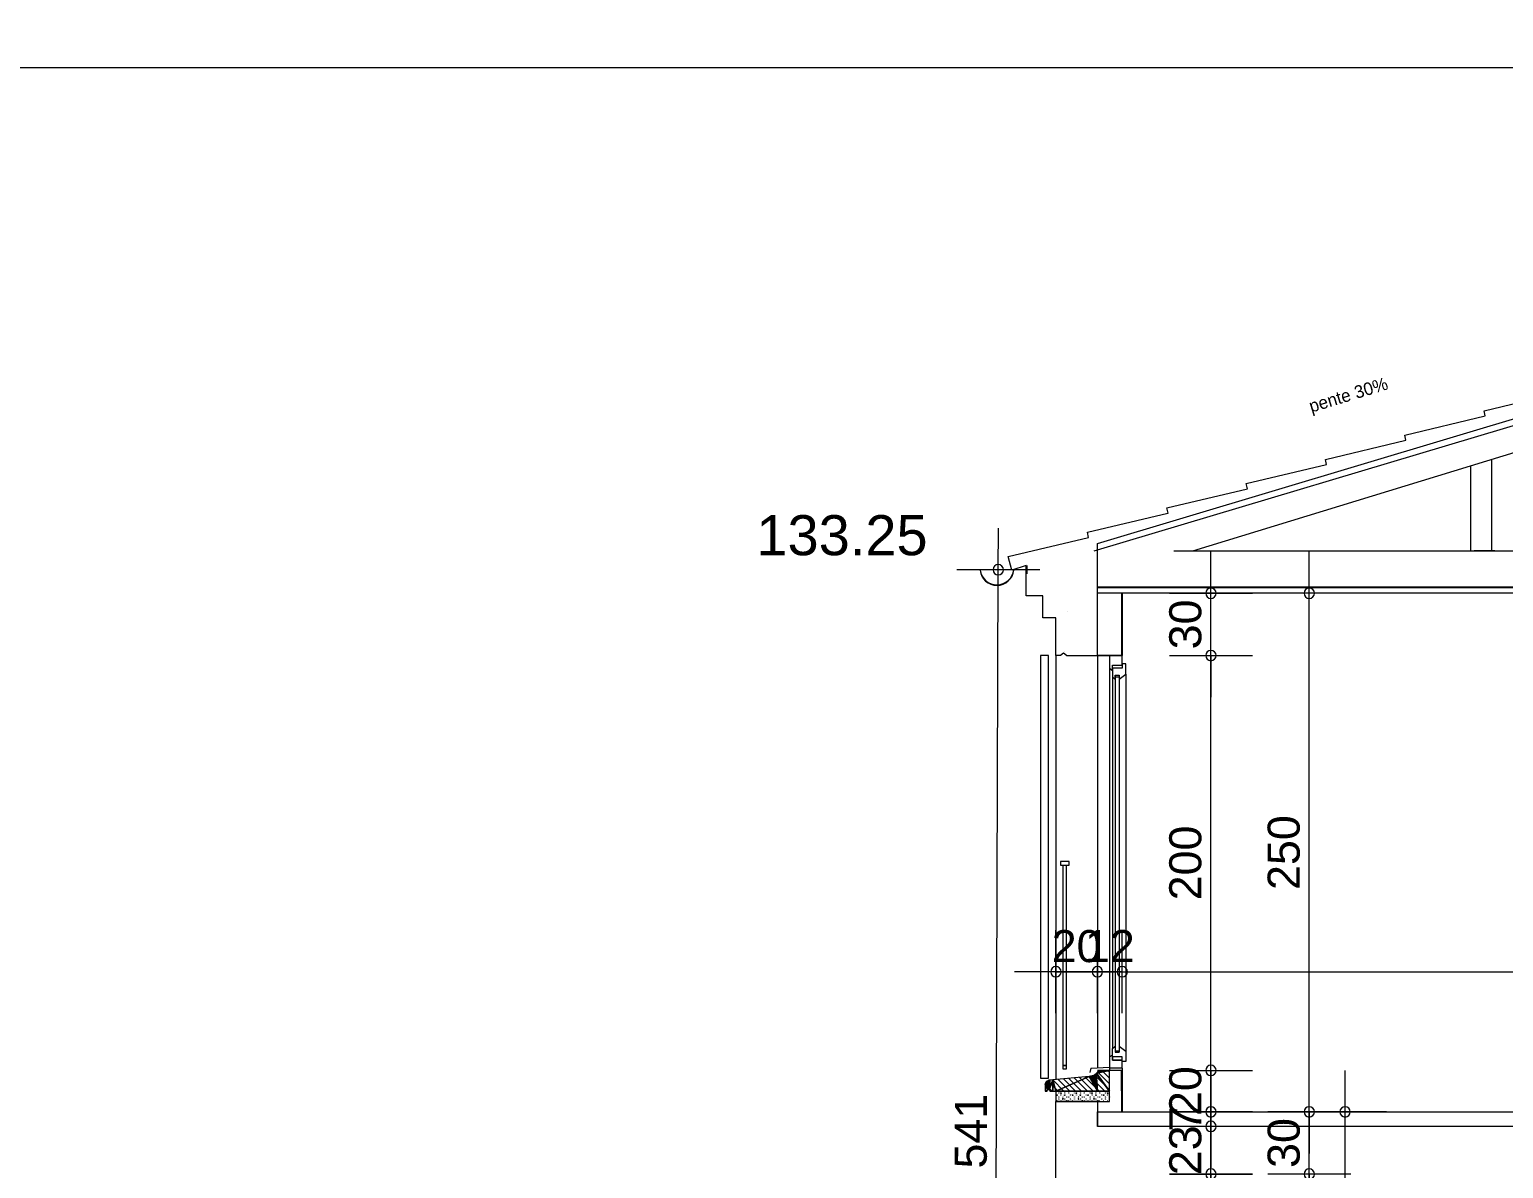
# Model space of a CAD drawing. Header units: metres. Extents: x 1.8 to 61.8, y -52.8 to -10.8.
# Drawn here: x 27.2 to 34.31, y -33.99 to -28.49 of the extents above; entities that cross this region are included whole.
import ezdxf
from ezdxf.enums import TextEntityAlignment as Align

# ---------------------------------------------------------------- set-up
doc = ezdxf.new("R2010")
doc.units = ezdxf.units.M
doc.header["$MEASUREMENT"] = 0
for name, color, linetype in [('Calque commun', 7, 'Continuous'), ('Calque4', 7, 'Continuous'), ('Cotations', 7, 'Continuous'), ('Textes', 7, 'Continuous')]:
    doc.layers.add(name, color=color, linetype=linetype)
doc.styles.add('Arial13', font='arial.ttf', dxfattribs={"height": 0.193282})
doc.styles.add('Arial9', font='arial.ttf', dxfattribs={"height": 0.154626})
doc.styles.add('Century Gothic14', font='GOTHIC.TTF', dxfattribs={"height": 0.061285})

# ---------------------------------------------------------------- blocks, each defined once
blk = doc.blocks.new('new185')
at = {"layer": 'Cotations', "color": 14, "linetype": 'Continuous', "lineweight": 9}
blk.add_arc((0, 0), 0.5, 0, 359.9994, dxfattribs=at)
blk = doc.blocks.new('new186')
at = {"layer": 'Cotations', "color": 14, "linetype": 'Continuous', "lineweight": 9}
blk.add_arc((0, 0), 0.5, 0, 359.9994, dxfattribs=at)
blk = doc.blocks.new('DimLine57541')
at = {"layer": 'Cotations', "color": 14, "linetype": 'Continuous', "lineweight": 9}
for p, q in [((32.8973, -33.7121), (32.8973, -33.5121)), ((33.0973, -33.7121), (32.6973, -33.7121)), ((32.8973, -33.7821), (32.8973, -33.7121)), ((33.0973, -33.7821), (32.6973, -33.7821)), ((32.8973, -33.7821), (32.8973, -33.9821))]:
    blk.add_line(p, q, dxfattribs=at)
at = {"layer": 'Cotations', "color": 14, "linetype": 'Continuous', "lineweight": 9, "xscale": 0.05000000074505806, "yscale": 0.05000000074505806, "zscale": 0.05000000074505806}
for name, p, rotation in [('new186', (32.8973, -33.7121), -90.00000000000001), ('new185', (32.8973, -33.7821), 90)]:
    blk.add_blockref(name, p, dxfattribs=dict(at, rotation=rotation))
at = {"layer": 'Cotations', "color": 7, "linetype": 'Continuous', "lineweight": 9, "style": 'Arial9'}
blk.add_text('7', height=0.1546, rotation=90, dxfattribs=at).set_placement((32.8973, -33.7471), align=Align.BOTTOM_CENTER)
blk = doc.blocks.new('new187')
at = {"layer": 'Cotations', "color": 14, "linetype": 'Continuous', "lineweight": 9}
blk.add_arc((0, 0), 0.5, 0, 359.9994, dxfattribs=at)
blk = doc.blocks.new('new188')
at = {"layer": 'Cotations', "color": 14, "linetype": 'Continuous', "lineweight": 9}
blk.add_arc((0, 0), 0.5, 0, 359.9994, dxfattribs=at)
blk = doc.blocks.new('DimLine57547')
at = {"layer": 'Cotations', "color": 14, "linetype": 'Continuous', "lineweight": 9}
for p, q in [((32.8973, -33.7821), (32.8973, -33.5821)), ((33.0973, -33.7821), (32.6973, -33.7821)), ((32.8973, -34.0121), (32.8973, -33.7821)), ((33.0973, -34.0121), (32.6973, -34.0121)), ((32.8973, -34.0121), (32.8973, -34.2121))]:
    blk.add_line(p, q, dxfattribs=at)
at = {"layer": 'Cotations', "color": 14, "linetype": 'Continuous', "lineweight": 9, "xscale": 0.05000000074505806, "yscale": 0.05000000074505806, "zscale": 0.05000000074505806}
for name, p, rotation in [('new188', (32.8973, -33.7821), -90.00000000000001), ('new187', (32.8973, -34.0121), 90)]:
    blk.add_blockref(name, p, dxfattribs=dict(at, rotation=rotation))
at = {"layer": 'Cotations', "color": 7, "linetype": 'Continuous', "lineweight": 9, "style": 'Arial9'}
blk.add_text('23', height=0.15463, rotation=90, dxfattribs=at).set_placement((32.8973, -33.8971), align=Align.BOTTOM_CENTER)
blk = doc.blocks.new('new191')
at = {"layer": 'Cotations', "color": 14, "linetype": 'Continuous', "lineweight": 9}
blk.add_arc((0, 0), 0.5, 0, 359.9994, dxfattribs=at)
blk = doc.blocks.new('new192')
at = {"layer": 'Cotations', "color": 14, "linetype": 'Continuous', "lineweight": 9}
blk.add_arc((0, 0), 0.5, 0, 359.9994, dxfattribs=at)
blk = doc.blocks.new('DimLine57559')
at = {"layer": 'Cotations', "color": 14, "linetype": 'Continuous', "lineweight": 9}
for p, q in [((33.3717, -31.2121), (33.3717, -31.0121)), ((33.5718, -31.2121), (33.1717, -31.2121)), ((33.3717, -33.7121), (33.3717, -31.2121)), ((33.5718, -33.7121), (33.1717, -33.7121)), ((33.3717, -33.7121), (33.3717, -33.9121))]:
    blk.add_line(p, q, dxfattribs=at)
at = {"layer": 'Cotations', "color": 14, "linetype": 'Continuous', "lineweight": 9, "xscale": 0.05000000074505806, "yscale": 0.05000000074505806, "zscale": 0.05000000074505806}
for name, p, rotation in [('new192', (33.3717, -31.2121), -90.00000000000001), ('new191', (33.3717, -33.7121), 90)]:
    blk.add_blockref(name, p, dxfattribs=dict(at, rotation=rotation))
at = {"layer": 'Cotations', "color": 7, "linetype": 'Continuous', "lineweight": 9, "style": 'Arial9'}
blk.add_text('250', height=0.15463, rotation=90, dxfattribs=at).set_placement((33.3717, -32.4621), align=Align.BOTTOM_CENTER)
blk = doc.blocks.new('new193')
at = {"layer": 'Cotations', "color": 14, "linetype": 'Continuous', "lineweight": 9}
blk.add_arc((0, 0), 0.5, 0, 359.9994, dxfattribs=at)
blk = doc.blocks.new('new194')
at = {"layer": 'Cotations', "color": 14, "linetype": 'Continuous', "lineweight": 9}
blk.add_arc((0, 0), 0.5, 0, 359.9994, dxfattribs=at)
blk = doc.blocks.new('DimLine57565')
at = {"layer": 'Cotations', "color": 14, "linetype": 'Continuous', "lineweight": 9}
for p, q in [((33.3717, -33.7121), (33.3717, -33.5121)), ((33.5718, -33.7121), (33.1717, -33.7121)), ((33.3717, -34.0121), (33.3717, -33.7121)), ((33.5718, -34.0121), (33.1717, -34.0121)), ((33.3717, -34.0121), (33.3717, -34.2121))]:
    blk.add_line(p, q, dxfattribs=at)
at = {"layer": 'Cotations', "color": 14, "linetype": 'Continuous', "lineweight": 9, "xscale": 0.05000000074505806, "yscale": 0.05000000074505806, "zscale": 0.05000000074505806}
for name, p, rotation in [('new194', (33.3717, -33.7121), -90.00000000000001), ('new193', (33.3717, -34.0121), 90)]:
    blk.add_blockref(name, p, dxfattribs=dict(at, rotation=rotation))
at = {"layer": 'Cotations', "color": 7, "linetype": 'Continuous', "lineweight": 9, "style": 'Arial9'}
blk.add_text('30', height=0.15463, rotation=90, dxfattribs=at).set_placement((33.3717, -33.8621), align=Align.BOTTOM_CENTER)
blk = doc.blocks.new('new195')
at = {"layer": 'Cotations', "color": 14, "linetype": 'Continuous', "lineweight": 9}
blk.add_arc((0, 0), 0.5, 0, 359.9994, dxfattribs=at)
blk = doc.blocks.new('new196')
at = {"layer": 'Cotations', "color": 14, "linetype": 'Continuous', "lineweight": 9}
blk.add_arc((0, 0), 0.5, 0, 359.9994, dxfattribs=at)
blk = doc.blocks.new('DimLine57571')
at = {"layer": 'Cotations', "color": 14, "linetype": 'Continuous', "lineweight": 9}
for p, q in [((33.3717, -34.0121), (33.3717, -33.8121)), ((33.5718, -34.0121), (33.1717, -34.0121)), ((33.3717, -36.5121), (33.3717, -34.0121)), ((33.5718, -36.5121), (33.1717, -36.5121)), ((33.3717, -36.5121), (33.3717, -36.7121))]:
    blk.add_line(p, q, dxfattribs=at)
at = {"layer": 'Cotations', "color": 14, "linetype": 'Continuous', "lineweight": 9, "xscale": 0.05000000074505806, "yscale": 0.05000000074505806, "zscale": 0.05000000074505806}
for name, p, rotation in [('new196', (33.3717, -34.0121), -90.00000000000001), ('new195', (33.3717, -36.5121), 90)]:
    blk.add_blockref(name, p, dxfattribs=dict(at, rotation=rotation))
at = {"layer": 'Cotations', "color": 7, "linetype": 'Continuous', "lineweight": 9, "style": 'Arial9'}
blk.add_text('250', height=0.15463, rotation=90, dxfattribs=at).set_placement((33.3717, -35.2621), align=Align.BOTTOM_CENTER)
blk = doc.blocks.new('new203')
at = {"layer": 'Cotations', "color": 14, "linetype": 'Continuous', "lineweight": 9}
blk.add_arc((0, 0), 0.5, 0, 359.9994, dxfattribs=at)
blk = doc.blocks.new('new204')
at = {"layer": 'Cotations', "color": 14, "linetype": 'Continuous', "lineweight": 9}
blk.add_arc((0, 0), 0.5, 0, 359.9994, dxfattribs=at)
blk = doc.blocks.new('DimLine57665')
at = {"layer": 'Cotations', "color": 14, "linetype": 'Continuous', "lineweight": 9}
for p, q in [((32.8973, -33.5121), (32.8973, -33.3121)), ((32.6973, -33.5121), (33.0973, -33.5121)), ((32.8973, -33.7121), (32.8973, -33.5121)), ((32.6973, -33.7121), (33.0973, -33.7121)), ((32.8973, -33.7121), (32.8973, -33.9121))]:
    blk.add_line(p, q, dxfattribs=at)
at = {"layer": 'Cotations', "color": 14, "linetype": 'Continuous', "lineweight": 9, "xscale": 0.05000000074505806, "yscale": 0.05000000074505806, "zscale": 0.05000000074505806}
for name, p, rotation in [('new204', (32.8973, -33.5121), -90.00000000000001), ('new203', (32.8973, -33.7121), 90)]:
    blk.add_blockref(name, p, dxfattribs=dict(at, rotation=rotation))
at = {"layer": 'Cotations', "color": 7, "linetype": 'Continuous', "lineweight": 9, "style": 'Arial9'}
blk.add_text('20', height=0.15463, rotation=90, dxfattribs=at).set_placement((32.8973, -33.6121), align=Align.BOTTOM_CENTER)
blk = doc.blocks.new('new205')
at = {"layer": 'Cotations', "color": 14, "linetype": 'Continuous', "lineweight": 9}
blk.add_arc((0, 0), 0.5, 0, 359.9994, dxfattribs=at)
blk = doc.blocks.new('new206')
at = {"layer": 'Cotations', "color": 14, "linetype": 'Continuous', "lineweight": 9}
blk.add_arc((0, 0), 0.5, 0, 359.9994, dxfattribs=at)
blk = doc.blocks.new('DimLine57671')
at = {"layer": 'Cotations', "color": 14, "linetype": 'Continuous', "lineweight": 9}
for p, q in [((32.8973, -31.5121), (32.8973, -31.3121)), ((32.6973, -31.5121), (33.0973, -31.5121)), ((32.8973, -33.5121), (32.8973, -31.5121)), ((32.6973, -33.5121), (33.0973, -33.5121)), ((32.8973, -33.5121), (32.8973, -33.7121))]:
    blk.add_line(p, q, dxfattribs=at)
at = {"layer": 'Cotations', "color": 14, "linetype": 'Continuous', "lineweight": 9, "xscale": 0.05000000074505806, "yscale": 0.05000000074505806, "zscale": 0.05000000074505806}
for name, p, rotation in [('new206', (32.8973, -31.5121), -90.00000000000001), ('new205', (32.8973, -33.5121), 90)]:
    blk.add_blockref(name, p, dxfattribs=dict(at, rotation=rotation))
at = {"layer": 'Cotations', "color": 7, "linetype": 'Continuous', "lineweight": 9, "style": 'Arial9'}
blk.add_text('200', height=0.15463, rotation=90, dxfattribs=at).set_placement((32.8973, -32.5121), align=Align.BOTTOM_CENTER)
blk = doc.blocks.new('new207')
at = {"layer": 'Cotations', "color": 14, "linetype": 'Continuous', "lineweight": 9}
blk.add_arc((0, 0), 0.5, 0, 359.9994, dxfattribs=at)
blk = doc.blocks.new('new208')
at = {"layer": 'Cotations', "color": 14, "linetype": 'Continuous', "lineweight": 9}
blk.add_arc((0, 0), 0.5, 0, 359.9994, dxfattribs=at)
blk = doc.blocks.new('DimLine57677')
at = {"layer": 'Cotations', "color": 14, "linetype": 'Continuous', "lineweight": 9}
for p, q in [((32.8973, -31.2121), (32.8973, -31.0121)), ((32.6973, -31.2121), (33.0973, -31.2121)), ((32.8973, -31.5121), (32.8973, -31.2121)), ((32.6973, -31.5121), (33.0973, -31.5121)), ((32.8973, -31.5121), (32.8973, -31.7121))]:
    blk.add_line(p, q, dxfattribs=at)
at = {"layer": 'Cotations', "color": 14, "linetype": 'Continuous', "lineweight": 9, "xscale": 0.05000000074505806, "yscale": 0.05000000074505806, "zscale": 0.05000000074505806}
for name, p, rotation in [('new208', (32.8973, -31.2121), -90.00000000000001), ('new207', (32.8973, -31.5121), 90)]:
    blk.add_blockref(name, p, dxfattribs=dict(at, rotation=rotation))
at = {"layer": 'Cotations', "color": 7, "linetype": 'Continuous', "lineweight": 9, "style": 'Arial9'}
blk.add_text('30', height=0.15463, rotation=90, dxfattribs=at).set_placement((32.8973, -31.3621), align=Align.BOTTOM_CENTER)
blk = doc.blocks.new('new209')
at = {"layer": 'Cotations', "color": 14, "linetype": 'Continuous', "lineweight": 9}
blk.add_arc((0, 0), 0.5, 0, 359.9994, dxfattribs=at)
blk = doc.blocks.new('new210')
at = {"layer": 'Cotations', "color": 14, "linetype": 'Continuous', "lineweight": 9}
blk.add_arc((0, 0), 0.5, 0, 359.9994, dxfattribs=at)
blk = doc.blocks.new('DimLine57688')
at = {"layer": 'Cotations', "color": 14, "linetype": 'Continuous', "lineweight": 9}
for p, q in [((32.8973, -34.0121), (32.8973, -33.8121)), ((32.6973, -34.0121), (33.0973, -34.0121)), ((32.8973, -34.3121), (32.8973, -34.0121)), ((32.6973, -34.3121), (33.0973, -34.3121)), ((32.8973, -34.3121), (32.8973, -34.5121))]:
    blk.add_line(p, q, dxfattribs=at)
at = {"layer": 'Cotations', "color": 14, "linetype": 'Continuous', "lineweight": 9, "xscale": 0.05000000074505806, "yscale": 0.05000000074505806, "zscale": 0.05000000074505806}
for name, p, rotation in [('new210', (32.8973, -34.0121), -90.00000000000001), ('new209', (32.8973, -34.3121), 90)]:
    blk.add_blockref(name, p, dxfattribs=dict(at, rotation=rotation))
at = {"layer": 'Cotations', "color": 7, "linetype": 'Continuous', "lineweight": 9, "style": 'Arial9'}
blk.add_text('30', height=0.15463, rotation=90, dxfattribs=at).set_placement((32.8973, -34.1621), align=Align.BOTTOM_CENTER)
blk = doc.blocks.new('new227')
at = {"layer": 'Cotations', "color": 14, "linetype": 'Continuous', "lineweight": 9}
blk.add_arc((0, 0), 0.5, 0, 359.9994, dxfattribs=at)
blk = doc.blocks.new('new228')
at = {"layer": 'Cotations', "color": 14, "linetype": 'Continuous', "lineweight": 9}
blk.add_arc((0, 0), 0.5, 0, 359.9994, dxfattribs=at)
blk = doc.blocks.new('DimLine57781')
at = {"layer": 'Cotations', "color": 14, "linetype": 'Continuous', "lineweight": 9}
for p, q in [((33.5442, -33.7121), (33.5442, -33.5121)), ((33.7442, -33.7121), (33.3442, -33.7121)), ((33.5442, -36.5121), (33.5442, -33.7121)), ((33.7442, -36.5121), (33.3442, -36.5121)), ((33.5442, -36.5121), (33.5442, -36.7121))]:
    blk.add_line(p, q, dxfattribs=at)
at = {"layer": 'Cotations', "color": 14, "linetype": 'Continuous', "lineweight": 9, "xscale": 0.05000000074505806, "yscale": 0.05000000074505806, "zscale": 0.05000000074505806}
for name, p, rotation in [('new228', (33.5442, -33.7121), -90.00000000000001), ('new227', (33.5442, -36.5121), 90)]:
    blk.add_blockref(name, p, dxfattribs=dict(at, rotation=rotation))
at = {"layer": 'Cotations', "color": 7, "linetype": 'Continuous', "lineweight": 9, "style": 'Arial9'}
blk.add_text('280', height=0.15463, rotation=90, dxfattribs=at).set_placement((33.5441, -35.1121), align=Align.BOTTOM_CENTER)
blk = doc.blocks.new('new235')
at = {"layer": 'Cotations', "color": 14, "linetype": 'Continuous', "lineweight": 9}
blk.add_arc((0, 0), 0.5, 0, 359.9994, dxfattribs=at)
blk = doc.blocks.new('new236')
at = {"layer": 'Cotations', "color": 14, "linetype": 'Continuous', "lineweight": 9}
blk.add_arc((0, 0), 0.5, 0, 359.9994, dxfattribs=at)
blk = doc.blocks.new('DimLine57805')
at = {"layer": 'Cotations', "color": 14, "linetype": 'Continuous', "lineweight": 9}
for p, q in [((32.3497, -33.2366), (32.3497, -32.8366)), ((32.4697, -33.2366), (32.4697, -32.8366)), ((32.3497, -33.0366), (32.1497, -33.0366)), ((32.3497, -33.0366), (32.4697, -33.0366)), ((32.4697, -33.0366), (32.6698, -33.0366))]:
    blk.add_line(p, q, dxfattribs=at)
at = {"layer": 'Cotations', "color": 14, "linetype": 'Continuous', "lineweight": 9, "xscale": 0.05000000074505806, "yscale": 0.05000000074505806, "zscale": 0.05000000074505806}
blk.add_blockref('new235', (32.3498, -33.0366), dxfattribs=at)
at = {"layer": 'Cotations', "color": 14, "linetype": 'Continuous', "lineweight": 9, "xscale": 0.05000000074505806, "yscale": 0.05000000074505806, "zscale": 0.05000000074505806, "rotation": 180}
blk.add_blockref('new236', (32.4697, -33.0366), dxfattribs=at)
at = {"layer": 'Cotations', "color": 7, "linetype": 'Continuous', "lineweight": 9, "style": 'Arial9'}
blk.add_text('12', height=0.15463, dxfattribs=at).set_placement((32.4097, -33.0366), align=Align.BOTTOM_CENTER)
blk = doc.blocks.new('new237')
at = {"layer": 'Cotations', "color": 14, "linetype": 'Continuous', "lineweight": 9}
blk.add_arc((0, 0), 0.5, 0, 359.9994, dxfattribs=at)
blk = doc.blocks.new('new238')
at = {"layer": 'Cotations', "color": 14, "linetype": 'Continuous', "lineweight": 9}
blk.add_arc((0, 0), 0.5, 0, 359.9994, dxfattribs=at)
blk = doc.blocks.new('DimLine57811')
at = {"layer": 'Cotations', "color": 14, "linetype": 'Continuous', "lineweight": 9}
for p, q in [((32.1497, -33.2366), (32.1497, -32.8366)), ((32.3497, -33.2366), (32.3497, -32.8366)), ((32.1497, -33.0366), (31.9497, -33.0366)), ((32.1497, -33.0366), (32.3497, -33.0366)), ((32.3497, -33.0366), (32.5497, -33.0366))]:
    blk.add_line(p, q, dxfattribs=at)
at = {"layer": 'Cotations', "color": 14, "linetype": 'Continuous', "lineweight": 9, "xscale": 0.05000000074505806, "yscale": 0.05000000074505806, "zscale": 0.05000000074505806}
blk.add_blockref('new237', (32.1498, -33.0366), dxfattribs=at)
at = {"layer": 'Cotations', "color": 14, "linetype": 'Continuous', "lineweight": 9, "xscale": 0.05000000074505806, "yscale": 0.05000000074505806, "zscale": 0.05000000074505806, "rotation": 180}
blk.add_blockref('new238', (32.3498, -33.0366), dxfattribs=at)
at = {"layer": 'Cotations', "color": 7, "linetype": 'Continuous', "lineweight": 9, "style": 'Arial9'}
blk.add_text('20', height=0.15463, dxfattribs=at).set_placement((32.2497, -33.0366), align=Align.BOTTOM_CENTER)
blk = doc.blocks.new('new239')
at = {"layer": 'Cotations', "color": 14, "linetype": 'Continuous', "lineweight": 9}
blk.add_arc((0, 0), 0.5, 0, 359.9994, dxfattribs=at)
blk = doc.blocks.new('DimLine57818')
at = {"layer": 'Cotations', "color": 14, "linetype": 'Continuous', "lineweight": 9}
for p, q in [((32.4697, -33.2366), (32.4697, -32.8366)), ((32.4697, -33.0366), (32.2697, -33.0366)), ((32.4697, -33.0366), (40.8314, -33.0366))]:
    blk.add_line(p, q, dxfattribs=at)
at = {"layer": 'Cotations', "color": 14, "linetype": 'Continuous', "lineweight": 9, "xscale": 0.05000000074505806, "yscale": 0.05000000074505806, "zscale": 0.05000000074505806}
blk.add_blockref('new239', (32.4697, -33.0366), dxfattribs=at)
blk = doc.blocks.new('new241')
at = {"layer": 'Cotations', "color": 14, "linetype": 'Continuous', "lineweight": 9}
blk.add_arc((0, 0), 0.5, 0, 359.9994, dxfattribs=at)
blk = doc.blocks.new('new242')
at = {"layer": 'Cotations', "color": 14, "linetype": 'Continuous', "lineweight": 9}
blk.add_arc((0, 0), 0.5, 0, 359.9994, dxfattribs=at)
blk = doc.blocks.new('DimLine57830')
at = {"layer": 'Cotations', "color": 14, "linetype": 'Continuous', "lineweight": 9}
for p, q in [((31.8719, -31.0983), (31.8725, -30.8983)), ((32.0719, -31.0983), (31.6719, -31.0983)), ((31.8545, -36.5121), (31.8719, -31.0983)), ((32.0545, -36.5121), (31.6545, -36.5121)), ((31.8545, -36.5121), (31.8538, -36.7121))]:
    blk.add_line(p, q, dxfattribs=at)
at = {"layer": 'Cotations', "color": 14, "linetype": 'Continuous', "lineweight": 9, "zscale": 0.05000000074505806}
for name, p, xscale, yscale, rotation in [('new242', (31.8719, -31.0983), 0.04999999923195605, 0.04999999923195605, -90.18450929440242), ('new241', (31.8545, -36.5121), 0.04999999921049399, 0.04999999921049399, 89.81549834283018)]:
    blk.add_blockref(name, p, dxfattribs=dict(at, xscale=xscale, yscale=yscale, rotation=rotation))
at = {"layer": 'Cotations', "color": 7, "linetype": 'Continuous', "lineweight": 9, "style": 'Arial9'}
blk.add_text('541', height=0.15463, rotation=89.81558, dxfattribs=at).set_placement((31.8631, -33.8052), align=Align.BOTTOM_CENTER)
blk = doc.blocks.new('hatch')
at = {"layer": 'Calque commun', "color": 7, "linetype": 'Continuous', "lineweight": 9}
for p, q in [((32.3016, -33.6121), (32.2376, -33.5482)), ((32.3298, -33.6121), (32.2633, -33.5456)), ((32.3581, -33.6121), (32.289, -33.543)), ((32.3864, -33.6121), (32.3151, -33.5408)), ((32.4083, -33.6057), (32.3362, -33.5336)), ((32.4083, -33.5774), (32.3503, -33.5194)), ((32.4083, -33.5491), (32.3713, -33.5121)), ((32.4083, -33.5208), (32.3996, -33.5121)), ((32.1036, -33.6121), (32.0983, -33.6068)), ((32.1319, -33.6121), (32.0984, -33.5786)), ((32.1601, -33.6121), (32.1103, -33.5622)), ((32.1884, -33.6121), (32.1347, -33.5584)), ((32.2167, -33.6121), (32.1604, -33.5558)), ((32.245, -33.6121), (32.1862, -33.5533)), ((32.2733, -33.6121), (32.2119, -33.5507))]:
    blk.add_line(p, q, dxfattribs=at)
at = {"layer": 'Calque commun', "color": 7, "linetype": 'Continuous', "lineweight": 18}
mesh = blk.add_polyface(dxfattribs=at)
corners = [(32.1348, -33.6121), (32.1204, -33.6106), (32.1203, -33.6121), (32.1348, -33.5584), (32.1497, -33.6121), (32.3379, -33.5326), (32.3347, -33.5346), (32.3497, -33.6121), (32.3409, -33.5303), (32.0983, -33.6121), (32.1083, -33.6092), (32.1088, -33.6078), (32.1066, -33.5647), (32.105, -33.5661), (32.1035, -33.5677), (32.3207, -33.54), (32.317, -33.5407), (32.3462, -33.525), (32.3437, -33.5277), (32.4083, -33.6121), (32.1203, -33.5593), (32.1164, -33.6049), (32.1178, -33.6056), (32.115, -33.6045), (32.1022, -33.5694), (32.1083, -33.5634), (32.3314, -33.5364), (32.1189, -33.6065), (32.3486, -33.522), (32.4083, -33.5121), (32.3243, -33.5391), (32.3507, -33.5189), (32.1011, -33.5712), (32.1083, -33.6121), (32.1081, -33.6106), (32.0983, -33.5792), (32.1096, -33.6065), (32.3132, -33.541), (32.3525, -33.5156), (32.1197, -33.6078), (32.1203, -33.6091), (32.114, -33.5606), (32.116, -33.56), (32.3094, -33.541), (32.1121, -33.6049), (32.1135, -33.6045), (32.1101, -33.5623), (32.1107, -33.6056), (32.112, -33.5613), (32.354, -33.5121), (32.3279, -33.5379), (32.0987, -33.5771), (32.0993, -33.5751), (32.1001, -33.5731), (32.1181, -33.5595)]
mesh.append_faces([[corners[k] for k in face] for face in [(0, 1, 2)]], dxfattribs={"vtx0": -1, "color": 7})
mesh.append_faces([[corners[k] for k in face] for face in [(32, 23, 24), (19, 18, 7), (41, 21, 42), (25, 21, 46), (51, 23, 52)]], dxfattribs={"vtx0": -1, "vtx1": -1, "color": 7})
mesh.append_faces([[corners[k] for k in face] for face in [(23, 12, 14), (3, 22, 0), (20, 42, 21), (32, 52, 23), (41, 46, 21)]], dxfattribs={"vtx0": -1, "vtx1": -1, "vtx2": -1, "color": 7})
mesh.append_faces([[corners[k] for k in face] for face in [(3, 0, 4), (7, 8, 5), (9, 10, 11), (20, 21, 22), (23, 14, 24), (23, 25, 12), (7, 18, 8), (35, 44, 45), (35, 47, 44), (35, 36, 47), (9, 34, 10), (0, 40, 1), (17, 19, 29)]], dxfattribs={"vtx0": -1, "vtx2": -1, "color": 7})
mesh.append_faces([[corners[k] for k in face] for face in [(5, 6, 7), (15, 16, 7), (17, 18, 19), (6, 26, 7), (22, 27, 0), (28, 17, 29), (30, 15, 7), (31, 28, 29), (35, 9, 36), (3, 20, 22), (23, 21, 25), (16, 37, 7), (38, 31, 29), (39, 40, 0), (43, 3, 4), (45, 23, 35), (26, 50, 7), (37, 43, 7), (50, 30, 7), (51, 35, 23), (27, 39, 0), (4, 7, 43), (11, 36, 9)]], dxfattribs={"vtx1": -1, "vtx2": -1, "color": 7})
mesh.append_faces([[corners[k] for k in face] for face in [(12, 13, 14), (9, 33, 34), (41, 48, 46), (29, 49, 38), (32, 53, 52), (20, 54, 42)]], dxfattribs={"vtx2": -1, "color": 7})
blk = doc.blocks.new('Block57870')
at = {"layer": 'Calque commun', "color": 7, "linetype": 'Continuous', "lineweight": 9}
for p, q in [((32.1645, -33.6127), (32.1639, -33.6121)), ((32.1651, -33.6121), (32.1645, -33.6127)), ((32.172, -33.6215), (32.1729, -33.6199)), ((32.1729, -33.6199), (32.1748, -33.6199)), ((32.1748, -33.6199), (32.1758, -33.6215)), ((32.2198, -33.6137), (32.2189, -33.6121)), ((32.2217, -33.6137), (32.2198, -33.6137)), ((32.2226, -33.6121), (32.2217, -33.6137)), ((32.2395, -33.6127), (32.2389, -33.6121)), ((32.2401, -33.6121), (32.2395, -33.6127)), ((32.247, -33.6215), (32.2479, -33.6199)), ((32.2479, -33.6199), (32.2498, -33.6199)), ((32.2498, -33.6199), (32.2508, -33.6215)), ((32.2948, -33.6137), (32.2939, -33.6121)), ((32.2967, -33.6137), (32.2948, -33.6137)), ((32.2976, -33.6121), (32.2967, -33.6137)), ((32.3145, -33.6127), (32.3139, -33.6121)), ((32.3151, -33.6121), (32.3145, -33.6127)), ((32.322, -33.6215), (32.3229, -33.6199)), ((32.3229, -33.6199), (32.3248, -33.6199)), ((32.3248, -33.6199), (32.3258, -33.6215)), ((32.3698, -33.6137), (32.3689, -33.6121)), ((32.3717, -33.6137), (32.3698, -33.6137)), ((32.3726, -33.6121), (32.3717, -33.6137)), ((32.3895, -33.6127), (32.3889, -33.6121)), ((32.3901, -33.6121), (32.3895, -33.6127)), ((32.397, -33.6215), (32.3979, -33.6199)), ((32.3979, -33.6199), (32.3998, -33.6199)), ((32.3998, -33.6199), (32.4008, -33.6215)), ((32.1533, -33.6309), (32.1542, -33.6292)), ((32.1542, -33.6325), (32.1533, -33.6309)), ((32.1542, -33.6292), (32.1561, -33.6292)), ((32.1561, -33.6325), (32.1542, -33.6325)), ((32.1545, -33.659), (32.1551, -33.6584)), ((32.1551, -33.6596), (32.1545, -33.659)), ((32.1551, -33.6584), (32.1558, -33.659)), ((32.1558, -33.659), (32.1551, -33.6596)), ((32.1561, -33.6292), (32.157, -33.6309)), ((32.157, -33.6309), (32.1561, -33.6325)), ((32.1639, -33.6215), (32.1645, -33.6209)), ((32.1645, -33.6221), (32.1639, -33.6215)), ((32.1639, -33.6402), (32.1645, -33.6396)), ((32.1645, -33.6409), (32.1639, -33.6402)), ((32.1639, -33.6496), (32.1645, -33.649)), ((32.1645, -33.6502), (32.1639, -33.6496)), ((32.1645, -33.6209), (32.1651, -33.6215)), ((32.1651, -33.6215), (32.1645, -33.6221)), ((32.1645, -33.6396), (32.1651, -33.6402)), ((32.1651, -33.6402), (32.1645, -33.6409)), ((32.1645, -33.649), (32.1651, -33.6496)), ((32.1651, -33.6496), (32.1645, -33.6502)), ((32.1729, -33.6231), (32.172, -33.6215)), ((32.1748, -33.6231), (32.1729, -33.6231)), ((32.1733, -33.6309), (32.1739, -33.6302)), ((32.1739, -33.6315), (32.1733, -33.6309)), ((32.1733, -33.659), (32.1739, -33.6584)), ((32.1739, -33.6596), (32.1733, -33.659)), ((32.1739, -33.6302), (32.1745, -33.6309)), ((32.1745, -33.6309), (32.1739, -33.6315)), ((32.1739, -33.6584), (32.1745, -33.659)), ((32.1745, -33.659), (32.1739, -33.6596)), ((32.1758, -33.6215), (32.1748, -33.6231)), ((32.1823, -33.648), (32.1814, -33.6496)), ((32.1814, -33.6496), (32.1823, -33.6512)), ((32.1833, -33.648), (32.1823, -33.648)), ((32.1823, -33.6512), (32.1833, -33.6512)), ((32.1833, -33.6396), (32.1826, -33.6402)), ((32.1826, -33.6402), (32.1833, -33.6409)), ((32.1833, -33.6396), (32.1839, -33.6402)), ((32.1839, -33.6402), (32.1833, -33.6409)), ((32.1833, -33.648), (32.1842, -33.648)), ((32.1842, -33.6512), (32.1833, -33.6512)), ((32.1842, -33.648), (32.1851, -33.6496)), ((32.1851, -33.6496), (32.1842, -33.6512)), ((32.1908, -33.6309), (32.1917, -33.6292)), ((32.1917, -33.6325), (32.1908, -33.6309)), ((32.1917, -33.6292), (32.1936, -33.6292)), ((32.1936, -33.6325), (32.1917, -33.6325)), ((32.192, -33.6215), (32.1926, -33.6209)), ((32.1926, -33.6221), (32.192, -33.6215)), ((32.192, -33.6496), (32.1926, -33.649)), ((32.1926, -33.6502), (32.192, -33.6496)), ((32.1926, -33.6209), (32.1933, -33.6215)), ((32.1933, -33.6215), (32.1926, -33.6221)), ((32.1926, -33.649), (32.1933, -33.6496)), ((32.1933, -33.6496), (32.1926, -33.6502)), ((32.1936, -33.6292), (32.1945, -33.6309)), ((32.1945, -33.6309), (32.1936, -33.6325)), ((32.2001, -33.659), (32.2011, -33.6574)), ((32.2011, -33.6606), (32.2001, -33.659)), ((32.2011, -33.6574), (32.2029, -33.6574)), ((32.2029, -33.6606), (32.2011, -33.6606)), ((32.2014, -33.6402), (32.202, -33.6396)), ((32.202, -33.6409), (32.2014, -33.6402)), ((32.202, -33.6396), (32.2026, -33.6402)), ((32.2026, -33.6402), (32.202, -33.6409)), ((32.2029, -33.6574), (32.2039, -33.659)), ((32.2039, -33.659), (32.2029, -33.6606)), ((32.2108, -33.6215), (32.2114, -33.6209)), ((32.2114, -33.6221), (32.2108, -33.6215)), ((32.2108, -33.6402), (32.2114, -33.6396)), ((32.2114, -33.6409), (32.2108, -33.6402)), ((32.2108, -33.659), (32.2114, -33.6584)), ((32.2114, -33.6596), (32.2108, -33.659)), ((32.2114, -33.6209), (32.212, -33.6215)), ((32.212, -33.6215), (32.2114, -33.6221)), ((32.2114, -33.6396), (32.212, -33.6402)), ((32.212, -33.6402), (32.2114, -33.6409)), ((32.2114, -33.6584), (32.212, -33.659)), ((32.212, -33.659), (32.2114, -33.6596)), ((32.2201, -33.6309), (32.2208, -33.6302)), ((32.2208, -33.6315), (32.2201, -33.6309)), ((32.2201, -33.6496), (32.2208, -33.649)), ((32.2208, -33.6502), (32.2201, -33.6496)), ((32.2208, -33.6302), (32.2214, -33.6309)), ((32.2214, -33.6309), (32.2208, -33.6315)), ((32.2208, -33.649), (32.2214, -33.6496)), ((32.2214, -33.6496), (32.2208, -33.6502)), ((32.2283, -33.6309), (32.2292, -33.6292)), ((32.2292, -33.6325), (32.2283, -33.6309)), ((32.2292, -33.6292), (32.2311, -33.6292)), ((32.2311, -33.6325), (32.2292, -33.6325)), ((32.2295, -33.659), (32.2301, -33.6584)), ((32.2301, -33.6596), (32.2295, -33.659)), ((32.2301, -33.6584), (32.2308, -33.659)), ((32.2308, -33.659), (32.2301, -33.6596)), ((32.2311, -33.6292), (32.232, -33.6309)), ((32.232, -33.6309), (32.2311, -33.6325)), ((32.2389, -33.6215), (32.2395, -33.6209)), ((32.2395, -33.6221), (32.2389, -33.6215)), ((32.2389, -33.6402), (32.2395, -33.6396)), ((32.2395, -33.6409), (32.2389, -33.6402)), ((32.2389, -33.6496), (32.2395, -33.649)), ((32.2395, -33.6502), (32.2389, -33.6496)), ((32.2395, -33.6209), (32.2401, -33.6215)), ((32.2401, -33.6215), (32.2395, -33.6221)), ((32.2395, -33.6396), (32.2401, -33.6402)), ((32.2401, -33.6402), (32.2395, -33.6409)), ((32.2395, -33.649), (32.2401, -33.6496)), ((32.2401, -33.6496), (32.2395, -33.6502)), ((32.2479, -33.6231), (32.247, -33.6215)), ((32.2498, -33.6231), (32.2479, -33.6231)), ((32.2483, -33.6309), (32.2489, -33.6302)), ((32.2489, -33.6315), (32.2483, -33.6309)), ((32.2483, -33.659), (32.2489, -33.6584)), ((32.2489, -33.6596), (32.2483, -33.659)), ((32.2489, -33.6302), (32.2495, -33.6309)), ((32.2495, -33.6309), (32.2489, -33.6315)), ((32.2489, -33.6584), (32.2495, -33.659)), ((32.2495, -33.659), (32.2489, -33.6596)), ((32.2508, -33.6215), (32.2498, -33.6231)), ((32.2573, -33.648), (32.2564, -33.6496)), ((32.2564, -33.6496), (32.2573, -33.6512)), ((32.2583, -33.648), (32.2573, -33.648)), ((32.2573, -33.6512), (32.2583, -33.6512)), ((32.2583, -33.6396), (32.2576, -33.6402)), ((32.2576, -33.6402), (32.2583, -33.6409)), ((32.2583, -33.6396), (32.2589, -33.6402)), ((32.2589, -33.6402), (32.2583, -33.6409)), ((32.2583, -33.648), (32.2592, -33.648)), ((32.2592, -33.6512), (32.2583, -33.6512)), ((32.2592, -33.648), (32.2601, -33.6496)), ((32.2601, -33.6496), (32.2592, -33.6512)), ((32.2658, -33.6309), (32.2667, -33.6292)), ((32.2667, -33.6325), (32.2658, -33.6309)), ((32.2667, -33.6292), (32.2686, -33.6292)), ((32.2686, -33.6325), (32.2667, -33.6325)), ((32.267, -33.6215), (32.2676, -33.6209)), ((32.2676, -33.6221), (32.267, -33.6215)), ((32.267, -33.6496), (32.2676, -33.649)), ((32.2676, -33.6502), (32.267, -33.6496)), ((32.2676, -33.6209), (32.2683, -33.6215)), ((32.2683, -33.6215), (32.2676, -33.6221)), ((32.2676, -33.649), (32.2683, -33.6496)), ((32.2683, -33.6496), (32.2676, -33.6502)), ((32.2686, -33.6292), (32.2695, -33.6309)), ((32.2695, -33.6309), (32.2686, -33.6325)), ((32.2751, -33.659), (32.2761, -33.6574)), ((32.2761, -33.6606), (32.2751, -33.659)), ((32.2761, -33.6574), (32.2779, -33.6574)), ((32.2779, -33.6606), (32.2761, -33.6606)), ((32.2764, -33.6402), (32.277, -33.6396)), ((32.277, -33.6409), (32.2764, -33.6402)), ((32.277, -33.6396), (32.2776, -33.6402)), ((32.2776, -33.6402), (32.277, -33.6409)), ((32.2779, -33.6574), (32.2789, -33.659)), ((32.2789, -33.659), (32.2779, -33.6606)), ((32.2858, -33.6215), (32.2864, -33.6209)), ((32.2864, -33.6221), (32.2858, -33.6215)), ((32.2858, -33.6402), (32.2864, -33.6396)), ((32.2864, -33.6409), (32.2858, -33.6402)), ((32.2858, -33.659), (32.2864, -33.6584)), ((32.2864, -33.6596), (32.2858, -33.659)), ((32.2864, -33.6209), (32.287, -33.6215)), ((32.287, -33.6215), (32.2864, -33.6221)), ((32.2864, -33.6396), (32.287, -33.6402)), ((32.287, -33.6402), (32.2864, -33.6409)), ((32.2864, -33.6584), (32.287, -33.659)), ((32.287, -33.659), (32.2864, -33.6596)), ((32.2951, -33.6309), (32.2958, -33.6302)), ((32.2958, -33.6315), (32.2951, -33.6309)), ((32.2951, -33.6496), (32.2958, -33.649)), ((32.2958, -33.6502), (32.2951, -33.6496)), ((32.2958, -33.6302), (32.2964, -33.6309)), ((32.2964, -33.6309), (32.2958, -33.6315)), ((32.2958, -33.649), (32.2964, -33.6496)), ((32.2964, -33.6496), (32.2958, -33.6502)), ((32.3033, -33.6309), (32.3042, -33.6292)), ((32.3042, -33.6325), (32.3033, -33.6309)), ((32.3042, -33.6292), (32.3061, -33.6292)), ((32.3061, -33.6325), (32.3042, -33.6325)), ((32.3045, -33.659), (32.3051, -33.6584)), ((32.3051, -33.6596), (32.3045, -33.659)), ((32.3051, -33.6584), (32.3058, -33.659)), ((32.3058, -33.659), (32.3051, -33.6596)), ((32.3061, -33.6292), (32.307, -33.6309)), ((32.307, -33.6309), (32.3061, -33.6325)), ((32.3139, -33.6215), (32.3145, -33.6209)), ((32.3145, -33.6221), (32.3139, -33.6215)), ((32.3139, -33.6402), (32.3145, -33.6396)), ((32.3145, -33.6409), (32.3139, -33.6402)), ((32.3139, -33.6496), (32.3145, -33.649)), ((32.3145, -33.6502), (32.3139, -33.6496)), ((32.3145, -33.6209), (32.3151, -33.6215)), ((32.3151, -33.6215), (32.3145, -33.6221)), ((32.3145, -33.6396), (32.3151, -33.6402)), ((32.3151, -33.6402), (32.3145, -33.6409)), ((32.3145, -33.649), (32.3151, -33.6496)), ((32.3151, -33.6496), (32.3145, -33.6502)), ((32.3229, -33.6231), (32.322, -33.6215)), ((32.3248, -33.6231), (32.3229, -33.6231)), ((32.3233, -33.6309), (32.3239, -33.6302)), ((32.3239, -33.6315), (32.3233, -33.6309)), ((32.3233, -33.659), (32.3239, -33.6584)), ((32.3239, -33.6596), (32.3233, -33.659)), ((32.3239, -33.6302), (32.3245, -33.6309)), ((32.3245, -33.6309), (32.3239, -33.6315)), ((32.3239, -33.6584), (32.3245, -33.659)), ((32.3245, -33.659), (32.3239, -33.6596)), ((32.3258, -33.6215), (32.3248, -33.6231)), ((32.3323, -33.648), (32.3314, -33.6496)), ((32.3314, -33.6496), (32.3323, -33.6512)), ((32.3333, -33.648), (32.3323, -33.648)), ((32.3323, -33.6512), (32.3333, -33.6512)), ((32.3333, -33.6396), (32.3326, -33.6402)), ((32.3326, -33.6402), (32.3333, -33.6409)), ((32.3333, -33.6396), (32.3339, -33.6402)), ((32.3339, -33.6402), (32.3333, -33.6409)), ((32.3333, -33.648), (32.3342, -33.648)), ((32.3342, -33.6512), (32.3333, -33.6512)), ((32.3342, -33.648), (32.3351, -33.6496)), ((32.3351, -33.6496), (32.3342, -33.6512)), ((32.3408, -33.6309), (32.3417, -33.6292)), ((32.3417, -33.6325), (32.3408, -33.6309)), ((32.3417, -33.6292), (32.3436, -33.6292)), ((32.3436, -33.6325), (32.3417, -33.6325)), ((32.342, -33.6215), (32.3426, -33.6209)), ((32.3426, -33.6221), (32.342, -33.6215)), ((32.342, -33.6496), (32.3426, -33.649)), ((32.3426, -33.6502), (32.342, -33.6496)), ((32.3426, -33.6209), (32.3433, -33.6215)), ((32.3433, -33.6215), (32.3426, -33.6221)), ((32.3426, -33.649), (32.3433, -33.6496)), ((32.3433, -33.6496), (32.3426, -33.6502)), ((32.3436, -33.6292), (32.3445, -33.6309)), ((32.3445, -33.6309), (32.3436, -33.6325)), ((32.3501, -33.659), (32.3511, -33.6574)), ((32.3511, -33.6606), (32.3501, -33.659)), ((32.3511, -33.6574), (32.3529, -33.6574)), ((32.3529, -33.6606), (32.3511, -33.6606)), ((32.3514, -33.6402), (32.352, -33.6396)), ((32.352, -33.6409), (32.3514, -33.6402)), ((32.352, -33.6396), (32.3526, -33.6402)), ((32.3526, -33.6402), (32.352, -33.6409)), ((32.3529, -33.6574), (32.3539, -33.659)), ((32.3539, -33.659), (32.3529, -33.6606)), ((32.3608, -33.6215), (32.3614, -33.6209)), ((32.3614, -33.6221), (32.3608, -33.6215)), ((32.3608, -33.6402), (32.3614, -33.6396)), ((32.3614, -33.6409), (32.3608, -33.6402)), ((32.3608, -33.659), (32.3614, -33.6584)), ((32.3614, -33.6596), (32.3608, -33.659)), ((32.3614, -33.6209), (32.362, -33.6215)), ((32.362, -33.6215), (32.3614, -33.6221)), ((32.3614, -33.6396), (32.362, -33.6402)), ((32.362, -33.6402), (32.3614, -33.6409)), ((32.3614, -33.6584), (32.362, -33.659)), ((32.362, -33.659), (32.3614, -33.6596)), ((32.3701, -33.6309), (32.3708, -33.6302)), ((32.3708, -33.6315), (32.3701, -33.6309)), ((32.3701, -33.6496), (32.3708, -33.649)), ((32.3708, -33.6502), (32.3701, -33.6496)), ((32.3708, -33.6302), (32.3714, -33.6309)), ((32.3714, -33.6309), (32.3708, -33.6315)), ((32.3708, -33.649), (32.3714, -33.6496)), ((32.3714, -33.6496), (32.3708, -33.6502)), ((32.3783, -33.6309), (32.3792, -33.6292)), ((32.3792, -33.6325), (32.3783, -33.6309)), ((32.3792, -33.6292), (32.3811, -33.6292)), ((32.3811, -33.6325), (32.3792, -33.6325)), ((32.3795, -33.659), (32.3801, -33.6584)), ((32.3801, -33.6596), (32.3795, -33.659)), ((32.3801, -33.6584), (32.3808, -33.659)), ((32.3808, -33.659), (32.3801, -33.6596)), ((32.3811, -33.6292), (32.382, -33.6309)), ((32.382, -33.6309), (32.3811, -33.6325)), ((32.3889, -33.6215), (32.3895, -33.6209)), ((32.3895, -33.6221), (32.3889, -33.6215)), ((32.3889, -33.6402), (32.3895, -33.6396)), ((32.3895, -33.6409), (32.3889, -33.6402)), ((32.3889, -33.6496), (32.3895, -33.649)), ((32.3895, -33.6502), (32.3889, -33.6496)), ((32.3895, -33.6209), (32.3901, -33.6215)), ((32.3901, -33.6215), (32.3895, -33.6221)), ((32.3895, -33.6396), (32.3901, -33.6402)), ((32.3901, -33.6402), (32.3895, -33.6409)), ((32.3895, -33.649), (32.3901, -33.6496)), ((32.3901, -33.6496), (32.3895, -33.6502)), ((32.3979, -33.6231), (32.397, -33.6215)), ((32.3998, -33.6231), (32.3979, -33.6231)), ((32.3983, -33.6309), (32.3989, -33.6302)), ((32.3989, -33.6315), (32.3983, -33.6309)), ((32.3983, -33.659), (32.3989, -33.6584)), ((32.3989, -33.6596), (32.3983, -33.659)), ((32.3989, -33.6302), (32.3995, -33.6309)), ((32.3995, -33.6309), (32.3989, -33.6315)), ((32.3989, -33.6584), (32.3995, -33.659)), ((32.3995, -33.659), (32.3989, -33.6596)), ((32.4008, -33.6215), (32.3998, -33.6231)), ((32.4073, -33.648), (32.4064, -33.6496)), ((32.4064, -33.6496), (32.4073, -33.6512)), ((32.4083, -33.648), (32.4073, -33.648)), ((32.4073, -33.6512), (32.4083, -33.6512)), ((32.4083, -33.6396), (32.4076, -33.6402)), ((32.4076, -33.6402), (32.4083, -33.6409))]:
    blk.add_line(p, q, dxfattribs=at)
blk = doc.blocks.new('pattern')
at = {"layer": 'Calque commun', "color": 0, "linetype": 'ByBlock', "lineweight": -2}
blk.add_blockref('Block57870', (0, 0), dxfattribs=at)
at = {"layer": 'Calque commun', "color": 7, "linetype": 'Continuous', "lineweight": 18}
mesh = blk.add_polyface(dxfattribs=at)
corners = [(32.4083, -33.6121), (32.1497, -33.6121), (32.1497, -33.6621), (32.4083, -33.6621)]
mesh.append_faces([[corners[k] for k in face] for face in [(0, 1, 2, 3)]], dxfattribs={"color": 7})

msp = doc.modelspace()

# ---------------------------------------------------------------- linework, layer by layer
at = {"layer": 'Calque commun', "color": 7, "linetype": 'Continuous', "lineweight": 18}
for p, q in [((32.3497, -30.972), (36.6497, -29.6842)), ((32.3337, -31.0082), (36.6497, -29.7156)), ((32.3497, -31.1771), (32.3497, -30.972)), ((31.7821, -31.0983), (31.7686, -31.0983)), ((31.7839, -31.0998), (31.7821, -31.0983)), ((32.3497, -31.5121), (32.3497, -31.1771)), ((40.9514, -31.1821), (32.3497, -31.1821)), ((32.3497, -31.2121), (32.3497, -31.1821)), ((40.9514, -31.2121), (32.3497, -31.2121)), ((32.4697, -31.5121), (32.4697, -31.2121)), ((32.1497, -31.5121), (32.1497, -31.3309)), ((32.2052, -31.3021), (32.2052, -31.3021)), ((32.3497, -31.5121), (32.3497, -31.2848)), ((32.1497, -31.4076), (32.1497, -31.4076)), ((32.1712, -31.5121), (32.1497, -31.5121)), ((32.1862, -31.5005), (32.1712, -31.5121)), ((32.2012, -31.5121), (32.1862, -31.5005)), ((32.2012, -31.5121), (32.3497, -31.5121)), ((32.4697, -33.5021), (32.4083, -33.5021)), ((32.4697, -33.5021), (32.4697, -33.7121)), ((32.3497, -33.6621), (32.1497, -33.6621)), ((32.1497, -34.3121), (32.1497, -33.6621)), ((32.3497, -33.6621), (32.3497, -33.7821)), ((40.9514, -33.7821), (32.3497, -33.7821))]:
    msp.add_line(p, q, dxfattribs=at)
at = {"layer": 'Calque commun', "color": 7, "linetype": 'Continuous', "lineweight": 9}
for p, q in [((32.8098, -31.0078), (36.6498, -29.8319)), ((34.1508, -31.0078), (34.1508, -30.5971)), ((34.2508, -30.5665), (34.2508, -31.0078)), ((32.719, -31.008), (36.5407, -31.008)), ((32.8258, -31.0078), (36.5407, -31.0078)), ((34.2669, -31.0078), (34.1669, -31.0078)), ((34.2669, -31.008), (34.1669, -31.008)), ((32.0059, -31.2242), (32.0059, -31.2054)), ((32.4697, -31.2121), (32.4697, -31.5121)), ((32.0873, -31.3309), (32.0873, -31.3114)), ((32.1497, -31.5121), (32.1497, -33.5569)), ((32.189, -31.4922), (32.189, -31.4922)), ((32.3463, -31.5121), (32.4697, -31.5121)), ((32.4697, -31.5121), (32.3497, -31.5121)), ((32.4697, -31.5121), (32.3497, -31.5121)), ((32.3497, -31.5121), (32.3497, -33.4992)), ((32.4083, -31.5121), (32.4083, -33.5121)), ((32.4083, -31.5586), (32.4083, -31.5736)), ((32.4233, -31.5736), (32.4233, -31.5586)), ((32.4233, -31.5586), (32.4697, -31.5586)), ((32.4697, -31.5586), (32.4697, -31.5121)), ((32.4863, -31.5516), (32.4697, -31.5516)), ((32.4697, -31.5516), (32.4697, -31.5736)), ((32.4863, -31.6016), (32.4863, -31.5516)), ((32.4083, -31.5736), (32.4233, -31.5836)), ((32.4233, -31.5836), (32.4233, -31.5736)), ((32.4697, -31.5736), (32.4233, -31.5736)), ((32.4233, -31.5736), (32.4233, -31.6144)), ((32.4233, -31.6144), (32.4355, -31.6259)), ((32.4233, -31.6144), (32.4233, -33.4064)), ((32.4355, -31.6144), (32.4355, -31.6063)), ((32.4355, -31.6063), (32.4555, -31.6063)), ((32.4355, -31.6063), (32.4355, -33.4244)), ((32.4355, -31.6259), (32.4355, -31.6144)), ((32.4355, -31.6144), (32.4555, -31.6144)), ((32.4555, -31.626), (32.4863, -31.6016)), ((32.4555, -31.6063), (32.4555, -31.626)), ((32.4555, -31.6063), (32.4555, -33.4244)), ((32.4863, -31.6016), (32.4863, -33.4191)), ((32.1842, -32.522), (32.1992, -32.522)), ((32.1842, -33.4886), (32.1842, -32.522)), ((32.1992, -32.522), (32.1992, -33.4886)), ((32.4233, -33.4064), (32.4355, -33.3948)), ((32.4233, -33.4471), (32.4233, -33.4064)), ((32.4555, -33.3947), (32.4863, -33.4191)), ((32.4083, -33.4471), (32.4233, -33.4371)), ((32.4233, -33.4621), (32.4233, -33.4343)), ((32.4233, -33.4471), (32.4233, -33.4621)), ((32.4697, -33.4471), (32.4233, -33.4471)), ((32.4697, -33.4621), (32.4233, -33.4621)), ((32.4233, -33.4621), (32.4697, -33.4621)), ((32.4355, -33.4184), (32.4555, -33.4184)), ((32.4355, -33.4244), (32.4555, -33.4244)), ((32.4697, -33.5021), (32.4697, -33.4471)), ((32.4863, -33.4691), (32.4697, -33.4691)), ((32.4863, -33.4191), (32.4863, -33.4691)), ((32.1992, -33.4886), (32.1842, -33.4886)), ((32.3186, -33.5021), (32.3136, -33.5215)), ((32.3186, -33.5021), (32.4083, -33.4971)), ((32.3497, -33.5121), (32.3497, -33.5121)), ((32.4683, -33.5121), (32.3497, -33.5121)), ((32.4683, -33.5121), (32.3497, -33.5121)), ((32.3497, -33.5121), (32.354, -33.5121)), ((32.1348, -33.6121), (32.1497, -33.6121))]:
    msp.add_line(p, q, dxfattribs=at)
at = {"layer": 'Calque commun', "color": 5, "linetype": 'ByBlock', "lineweight": -2}
msp.add_line((32.3497, -31.1821), (40.9514, -31.1821), dxfattribs=at)
at = {"layer": 'Calque commun', "color": 3, "linetype": 'ByBlock', "lineweight": -2}
for p, q in [((32.4697, -31.5121), (32.4697, -31.2121)), ((32.4697, -33.7121), (32.4683, -33.5121))]:
    msp.add_line(p, q, dxfattribs=at)
at = {"layer": 'Calque commun', "color": 7, "linetype": 'Continuous', "lineweight": 9}
msp.add_arc((31.8652, -31.0889), 0.082, 188.38649, 353.40562, dxfattribs=at)
at = {"layer": 'Calque commun', "color": 7, "linetype": 'Continuous', "lineweight": 18}
msp.add_arc((31.8652, -31.092), 0.0817, 186.26192, 354.46315, dxfattribs=at)
at = {"layer": 'Cotations', "color": 7, "linetype": 'Continuous', "lineweight": 9}
msp.add_line((1.7636, -28.678), (61.7636, -28.678), dxfattribs=at)
at = {"layer": 'Cotations', "color": 7, "linetype": 'Continuous', "lineweight": 18}
for p, q in [((32.3497, -31.0082), (32.3497, -30.9793)), ((32.0089, -31.0776), (32.0089, -31.1182)), ((32.0089, -31.1103), (32.0089, -31.0788))]:
    msp.add_line(p, q, dxfattribs=at)
at = {"layer": 'Cotations', "color": 20, "linetype": 'Continuous', "lineweight": 9}
msp.add_line((32.0089, -31.1182), (32.0089, -31.0776), dxfattribs=at)
at = {"layer": 'Cotations', "color": 6, "linetype": 'Continuous', "lineweight": 18}
msp.add_polyline3d([(32.1497, -31.5121, 0), (32.1498, -31.3309, 0), (32.0873, -31.3309, 0), (32.0873, -31.2242, 0), (32.0059, -31.2242, 0), (32.0059, -31.0788, 0), (31.9373, -31.1003, 0), (31.9192, -31.0352, 0), (32.3065, -30.943, 0), (32.3019, -30.9181, 0), (32.6892, -30.8258, 0), (32.6912, -30.8253, 0), (32.6846, -30.8009, 0), (33.0739, -30.7082, 0), (33.068, -30.6835, 0), (33.4546, -30.5915, 0), (33.45, -30.5665, 0), (33.8373, -30.4743, 0), (33.8327, -30.4494, 0), (34.22, -30.3571, 0), (34.2154, -30.3322, 0), (34.6027, -30.24, 0)], dxfattribs=at)

# ---------------------------------------------------------------- block references
at = {"layer": 'Calque commun', "color": 0, "linetype": 'ByBlock', "lineweight": -2}
for name in ['hatch', 'pattern']:
    msp.add_blockref(name, (0, 0), dxfattribs=at)
at = {"layer": 'Cotations', "color": 14, "linetype": 'Continuous', "lineweight": 9}
for name in ['DimLine57830', 'DimLine57677', 'DimLine57559', 'DimLine57671', 'DimLine57811', 'DimLine57805', 'DimLine57818', 'DimLine57665', 'DimLine57541', 'DimLine57565', 'DimLine57781', 'DimLine57547', 'DimLine57688', 'DimLine57571']:
    msp.add_blockref(name, (0, 0), dxfattribs=at)

# ---------------------------------------------------------------- texts
at = {"layer": 'Calque4', "color": 7, "linetype": 'ByBlock', "lineweight": -2, "style": 'Century Gothic14'}
msp.add_text('pente 30%', height=0.06128, rotation=16.92735, dxfattribs=at).set_placement((33.3637, -30.2829), align=Align.TOP_LEFT)
at = {"layer": 'Textes', "color": 5, "linetype": 'ByBlock', "lineweight": -2, "style": 'Arial13'}
msp.add_text('133.25', height=0.19328, dxfattribs=at).set_placement((30.7055, -31.0866), align=Align.BOTTOM_LEFT)

# ---------------------------------------------------------------- meshes
at = {"layer": 'Calque commun', "color": 7, "linetype": 'Continuous', "lineweight": 9}
mesh = msp.add_polyface(dxfattribs=at)
corners = [(61.7636, -10.7659), (1.7636, -10.7659), (1.7636, -52.7659), (61.7636, -52.7659)]
mesh.append_faces([[corners[k] for k in face] for face in [(0, 1, 2, 3)]], dxfattribs={"color": 7})
mesh = msp.add_polyface(dxfattribs=at)
corners = [(32.1148, -31.5121), (32.0748, -31.5121), (32.0748, -33.5493), (32.1148, -33.5493)]
mesh.append_faces([[corners[k] for k in face] for face in [(0, 1, 2, 3)]], dxfattribs={"color": 7})
at = {"layer": 'Calque commun', "color": 7, "linetype": 'Continuous', "lineweight": 18}
mesh = msp.add_polyface(dxfattribs=at)
corners = [(32.2143, -32.5056), (32.1714, -32.5056), (32.1714, -32.522), (32.2143, -32.522)]
mesh.append_faces([[corners[k] for k in face] for face in [(0, 1, 2, 3)]], dxfattribs={"color": 7})
mesh = msp.add_polyface(dxfattribs=at)
corners = [(32.1992, -33.5056), (32.1842, -33.5056), (32.1842, -33.4886), (32.1992, -33.4886)]
mesh.append_faces([[corners[k] for k in face] for face in [(0, 1, 2, 3)]], dxfattribs={"color": 7})
mesh = msp.add_polyface(dxfattribs=at)
corners = [(32.3497, -33.7821), (32.3497, -33.7121), (40.9514, -33.7121), (40.9514, -33.7821)]
mesh.append_faces([[corners[k] for k in face] for face in [(0, 1, 2, 3)]], dxfattribs={"color": 7})

doc.saveas('drawing.dxf')
